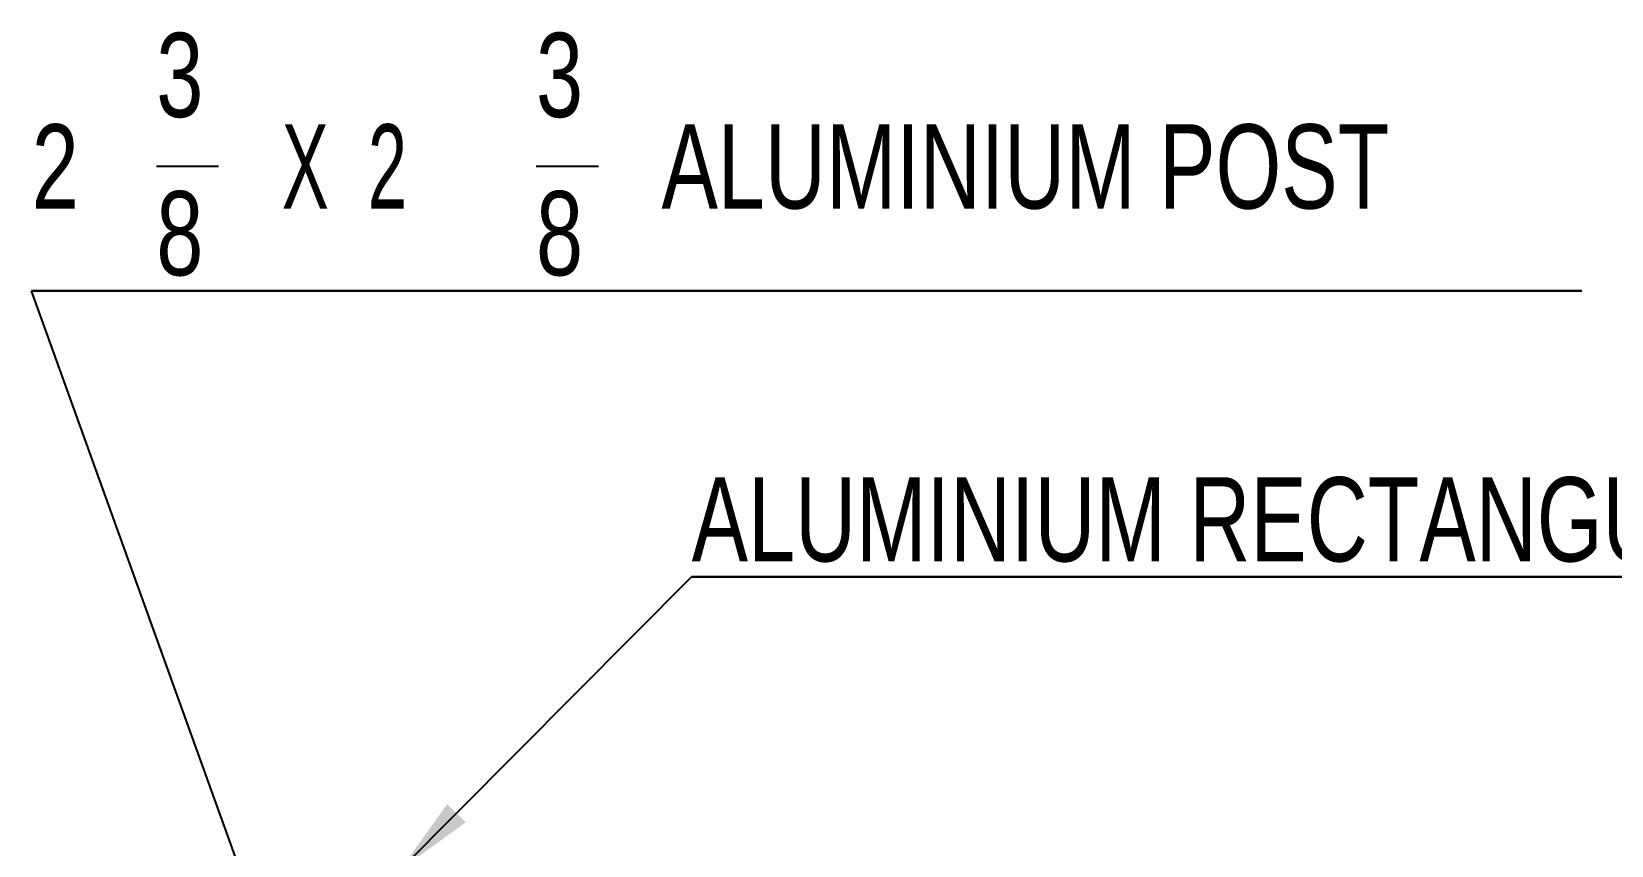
# Model space of a CAD drawing. Header units: inches. Extents: x 0.03 to 2.74, y 0.01 to 1.91.
# Drawn here: x 0.602 to 0.8173, y 1.3121 to 1.4231 of the extents above; entities that cross this region are included whole.
import ezdxf

# ---------------------------------------------------------------- set-up
doc = ezdxf.new("R2010")
doc.units = ezdxf.units.IN
doc.header["$MEASUREMENT"] = 0
doc.layers.add('SLD-0_0', color=7, linetype='Continuous')
doc.styles.add('SLDTEXTSTYLE0', font='TXT', dxfattribs={"width": 0.75})
doc.styles.add('SLDTEXTSTYLE4', font='TXT', dxfattribs={"width": 0.625})
doc.dimstyles.new('SLDDIMSTYLE1', dxfattribs={"dimtxt": 0.18, "dimasz": 0.010833, "dimexe": 0, "dimexo": 0.0625, "dimgap": 0, "dimtad": 0, "dimtih": 1, "dimtoh": 1, "dimdec": 0, "dimrnd": 1e-09, "dimzin": 0, "dimdsep": 46, "dimtxsty": 'Standard', "dimsah": 1, "dimcen": 0.09, "dimadec": 0, "dimazin": 0, "dimtfac": 0.010833, "dimtdec": 0, "dimtofl": 0, "dimtmove": 0, "dimatfit": 3, "dimfxl": 1, "dimfrac": 2, "dimtolj": 1, "dimtzin": 0, "dimarcsym": 0})

# ---------------------------------------------------------------- blocks, each defined once
blk = doc.blocks.new('SW_NOTE_31')
at = {"layer": 'SLD-0_0', "color": 0}
for p, q in [((0, 0), (0.26778, 0)), ((0.26778, 0), (0, 0)), ((0, 0), (0.26778, 0)), ((0.26778, 0), (0, 0)), ((0, 0), (0.26778, 0)), ((0.26778, 0), (0, 0))]:
    blk.add_line(p, q, dxfattribs=at)
at = {"layer": 'SLD-0_0', "color": 0, "insert": (0.00003, 0.01357), "char_height": 0.0114829, "attachment_point": 1, "style": 'SLDTEXTSTYLE0'}
blk.add_mtext('ALUMINIUM RECTANGULAR TOP RAIL', dxfattribs=at)
blk = doc.blocks.new('SW_NOTE_32')
at = {"layer": 'SLD-0_0', "color": 0}
for p, q in [((0.017, 0.01698), (0.02548, 0.01698)), ((0.06875, 0.01698), (0.07724, 0.01698)), ((0, 0), (0.21129, 0)), ((0.21129, 0), (0, 0)), ((0, 0), (0.21129, 0)), ((0.21129, 0), (0, 0)), ((0, 0), (0.21129, 0)), ((0.21129, 0), (0, 0))]:
    blk.add_line(p, q, dxfattribs=at)
at = {"layer": 'SLD-0_0', "color": 0, "attachment_point": 1}
for s, insert, char_height, style in [('3', (0.017, 0.03515), 0.01148, 'SLDTEXTSTYLE0'), ('3', (0.06875, 0.03515), 0.01148, 'SLDTEXTSTYLE0'), ('2', (0.00003, 0.02268), 0.01148, 'SLDTEXTSTYLE0'), ('X  2', (0.0341, 0.02268), 0.011483, 'SLDTEXTSTYLE4'), ('ALUMINIUM POST', (0.08585, 0.02268), 0.0114829, 'SLDTEXTSTYLE0'), ('8', (0.017, 0.01357), 0.01148, 'SLDTEXTSTYLE0'), ('8', (0.06875, 0.01357), 0.01148, 'SLDTEXTSTYLE0')]:
    blk.add_mtext(s, dxfattribs=dict(at, insert=insert, char_height=char_height, style=style))

msp = doc.modelspace()

# ---------------------------------------------------------------- block references
at = {"layer": 'SLD-0_0'}
for name, p in [('SW_NOTE_32', (0.60200772, 1.38774509)), ('SW_NOTE_31', (0.69193685, 1.34874847))]:
    msp.add_blockref(name, p, dxfattribs=at)

# ---------------------------------------------------------------- leaders
for points in [[(0.64830538, 1.25915572), (0.60200772, 1.38774509)], [(0.65227928, 1.30883137), (0.69193685, 1.34874847)]]:
    msp.add_leader(points, dimstyle='SLDDIMSTYLE1', override={"dimscale": 1, "dimgap": 0, "dimtad": 0, "dimclrd": 0}, dxfattribs=at)

doc.saveas('drawing.dxf')
